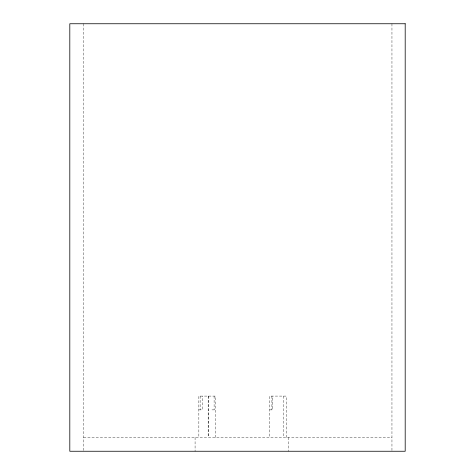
<?xml version="1.0" encoding="UTF-8"?>
<svg xmlns="http://www.w3.org/2000/svg" width="475" height="475" viewBox="0 0 475 475"><rect width="100%" height="100%" fill="white"/><g stroke="black" fill="none" stroke-linecap="round" stroke-linejoin="round"><path stroke-width="0.36" stroke-dasharray="2.38 1.78" d="M198.847 409.878L202.261 409.878L202.261 396.091M211.987 409.878L215.395 409.878M269.658 409.878L272.662 409.878L272.662 396.091M83.6 437.457L391.952 437.457M391.952 23.75L391.952 451.25M288.568 437.457L288.568 451.25M286.205 437.457L286.205 396.091L269.658 396.091L269.658 437.457M283.207 396.091L283.207 437.457M271.902 396.091L271.902 409.878M215.395 437.457L215.395 396.091L198.847 396.091L198.847 437.457M214.112 396.091L214.112 409.878M208.673 396.091L208.673 437.457M208.163 396.091L208.163 437.457M200.135 396.091L200.135 409.878M195.083 437.457L195.083 451.25M83.6 23.75L83.6 451.25"/><path stroke-width="0.71" d="M405.193 23.75L69.807 23.75L69.807 451.25L405.193 451.25L405.193 23.75"/></g></svg>
